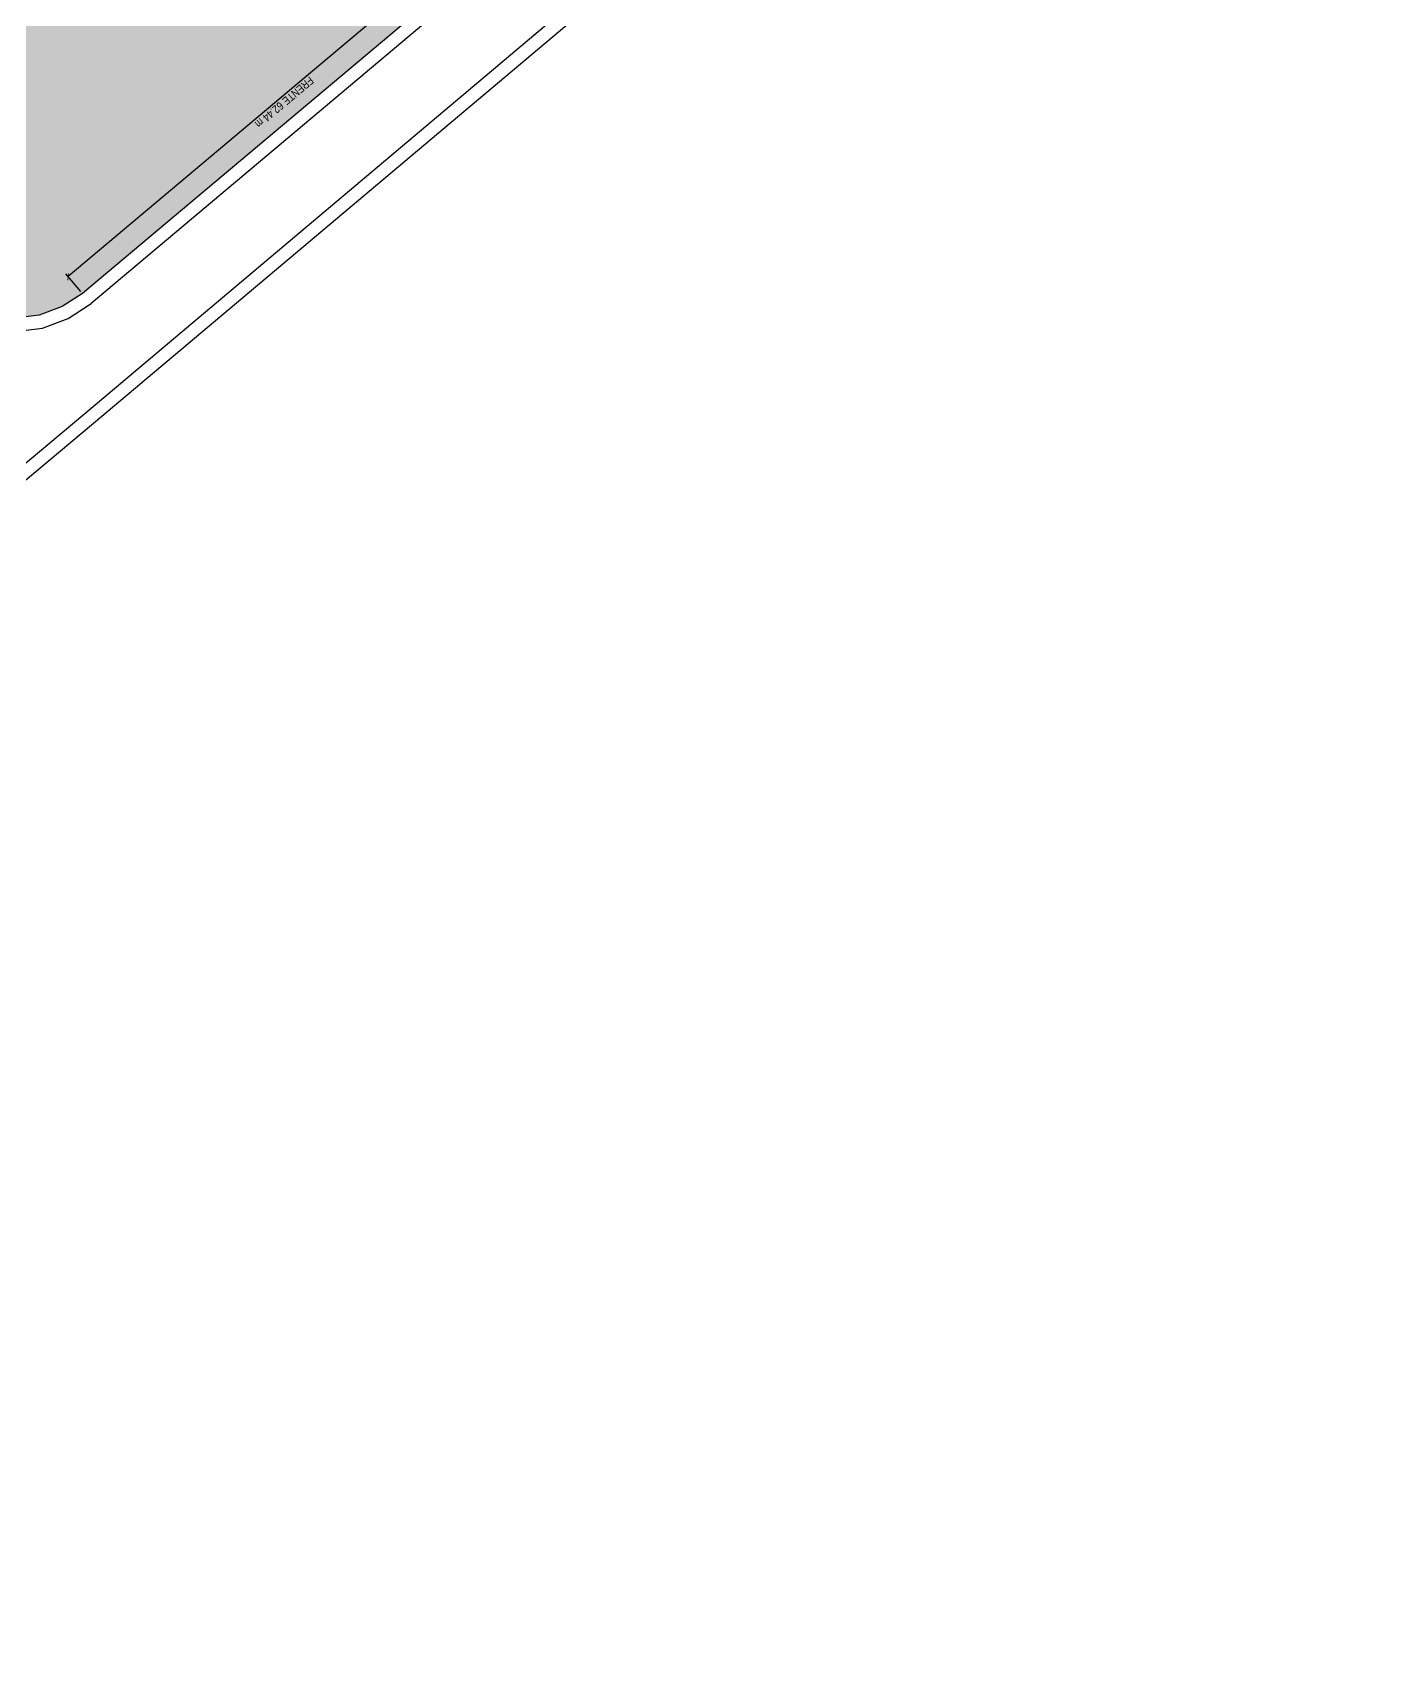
# Model space of a CAD drawing. Header units: metres. Extents: x 357828 to 359147, y 2285078 to 2285507.
# Drawn here: x 358534.4 to 358686.2, y 2285120.6 to 2285302.4 of the extents above; entities that cross this region are included whole.
import ezdxf

# ---------------------------------------------------------------- set-up
doc = ezdxf.new("R2010")
doc.units = ezdxf.units.M
doc.header["$LTSCALE"] = 0.5
for name, color, linetype in [('COTAS', 6, 'Continuous'), ('LOTES', 2, 'Continuous'), ('VIAL_ASFALTO', 8, 'Continuous'), ('VIAL_BANQUETA', 9, 'CONTINUOUS')]:
    doc.layers.add(name, color=color, linetype=linetype)
doc.styles.add('OpenSansCondensed-Light', font='OpenSansCondensed-Light.ttf')
doc.dimstyles.new('COTAS_M', dxfattribs={"dimtxt": 0.9, "dimasz": 0.6, "dimexe": 0.4, "dimexo": 0.3, "dimgap": 0.2, "dimtad": 1, "dimzin": 12, "dimdsep": 46, "dimtxsty": 'OpenSansCondensed-Light', "dimblk": 'ARCHTICK', "dimcen": 2.5, "dimclrd": 256, "dimclre": 256, "dimclrt": 256, "dimazin": 3, "dimtfac": 0.5, "dimtmove": 2, "dimatfit": 3})

# ---------------------------------------------------------------- blocks, each defined once
blk = doc.blocks.new('_ARCHTICK')
at = {"color": 0, "linetype": 'BYBLOCK', "const_width": 0.15}
blk.add_lwpolyline([(-0.5, -0.5), (0.5, 0.5)], dxfattribs=at)
blk = doc.blocks.new('*D37')
for p, q in [((358586.24, 2285315.12), (358538.46, 2285274.92)), ((358587.66, 2285313.44), (358585.98, 2285315.43)), ((358539.88, 2285273.24), (358538.2, 2285275.23))]:
    blk.add_line(p, q)
at = {"layer": 'Defpoints'}
for p in [(358586.24, 2285315.12), (358587.85, 2285313.21), (358540.07, 2285273.01)]:
    blk.add_point(p, dxfattribs=at)
at = {"layer": 'COTAS', "xscale": 0.6, "yscale": 0.6}
for p, rotation in [((358586.24, 2285315.12), 40.0757878653944), ((358538.46, 2285274.92), -139.9242121346056)]:
    blk.add_blockref('_ARCHTICK', p, dxfattribs=dict(at, rotation=rotation))
at = {"layer": 'COTAS', "insert": (358562.77, 2285294.53), "char_height": 0.9, "attachment_point": 5, "rotation": 220.0758, "style": 'OpenSansCondensed-Light'}
blk.add_mtext('FRENTE 62.44 m', dxfattribs=at)

msp = doc.modelspace()

# ---------------------------------------------------------------- hatches: boundary and pattern name
at = {"layer": 'LOTES', "transparency": 33554534}
msp.add_hatch(color=2, dxfattribs=at).paths.add_polyline_path([(358526.612, 2285356.529), (358612.342, 2285337.504), (358587.85, 2285313.21), (358540.07, 2285273.01), (358537.79, 2285271.55), (358535.22, 2285270.6), (358532.49, 2285270.25), (358529.76, 2285270.54), (358529.75, 2285270.53), (358496.98, 2285277.82)])

# ---------------------------------------------------------------- linework, layer by layer
at = {"layer": 'LOTES'}
msp.add_lwpolyline([(358526.612, 2285356.529), (358612.342, 2285337.504), (358587.85, 2285313.21), (358540.07, 2285273.01), (358537.79, 2285271.55), (358535.22, 2285270.6), (358532.49, 2285270.25), (358529.76, 2285270.54), (358529.75, 2285270.53), (358496.98, 2285277.82)], close=True, dxfattribs=at)
at = {"layer": 'VIAL_ASFALTO'}
for points in [[(358467.52, 2285488.88), (358686.15, 2285440.14), (358658.62, 2285381.22), (358588.81, 2285312.1), (358541.04, 2285271.9)], [(358467.11, 2285487.5), (358684.09, 2285439.18), (358657.38, 2285382.18), (358587.85, 2285313.21), (358540.07, 2285273.01)], [(358540.35, 2285259.51), (358594.87, 2285305.5)], [(358595.97, 2285304.4), (358541.31, 2285258.41)], [(358375.96, 2285121.7), (358540.35, 2285259.51)], [(358541.31, 2285258.41), (358376.93, 2285120.6)]]:
    msp.add_lwpolyline(points, dxfattribs=at)
at = {"layer": 'VIAL_BANQUETA'}
msp.add_lwpolyline([(358529.43, 2285269.06), (358532.51, 2285268.74), (358535.58, 2285269.12), (358538.48, 2285270.2), (358541.06, 2285271.91)], dxfattribs=at)

# ---------------------------------------------------------------- dimensions: what is measured, and where the dimension line sits
at = {"layer": 'COTAS'}
dim = msp.add_linear_dim(base=(358586.24, 2285315.123), p1=(358587.85, 2285313.21), p2=(358540.07, 2285273.01), angle=220.07579, text='FRENTE <>', dimstyle='COTAS_M', dxfattribs=at)
dim.commit()
dim.dimension.update_dxf_attribs({"geometry": '*D37', "text_midpoint": (358562.769, 2285294.526)})

doc.saveas('drawing.dxf')
